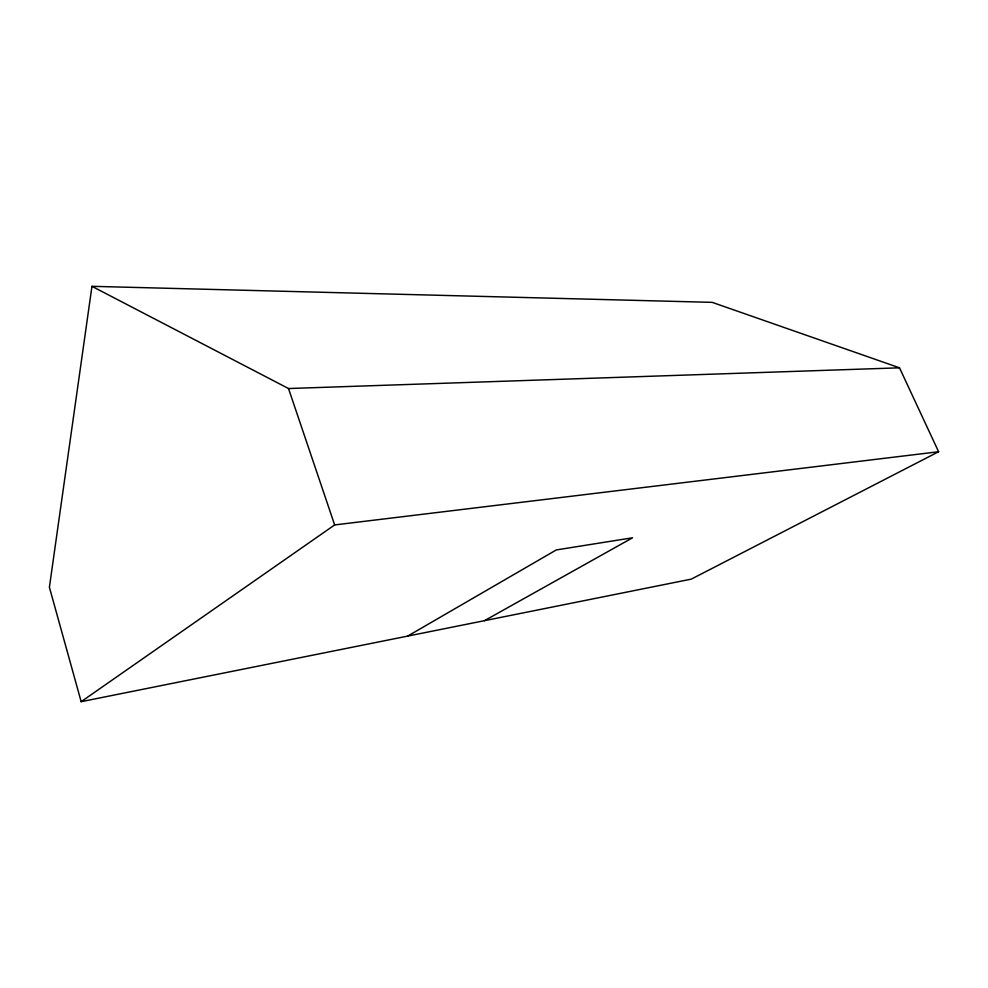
<?xml version="1.0" encoding="UTF-8"?>
<svg xmlns="http://www.w3.org/2000/svg" width="988" height="988" viewBox="0 0 988 988"><rect width="100%" height="100%" fill="white"/><g stroke="black" fill="none" stroke-linecap="round" stroke-linejoin="round"><path stroke-width="1.48" d="M91.958 286.322L49.4 587.243L81.164 701.678L691.242 579.141L938.6 451.738L899.512 367.82L712.187 302.353L91.958 286.322L288.521 388.531L899.512 367.82M81.164 701.678L334.648 524.937L938.6 451.738M407.674 636.099L556.306 549.933L632.579 537.781L484.478 620.674M288.521 388.531L334.648 524.937"/></g></svg>
